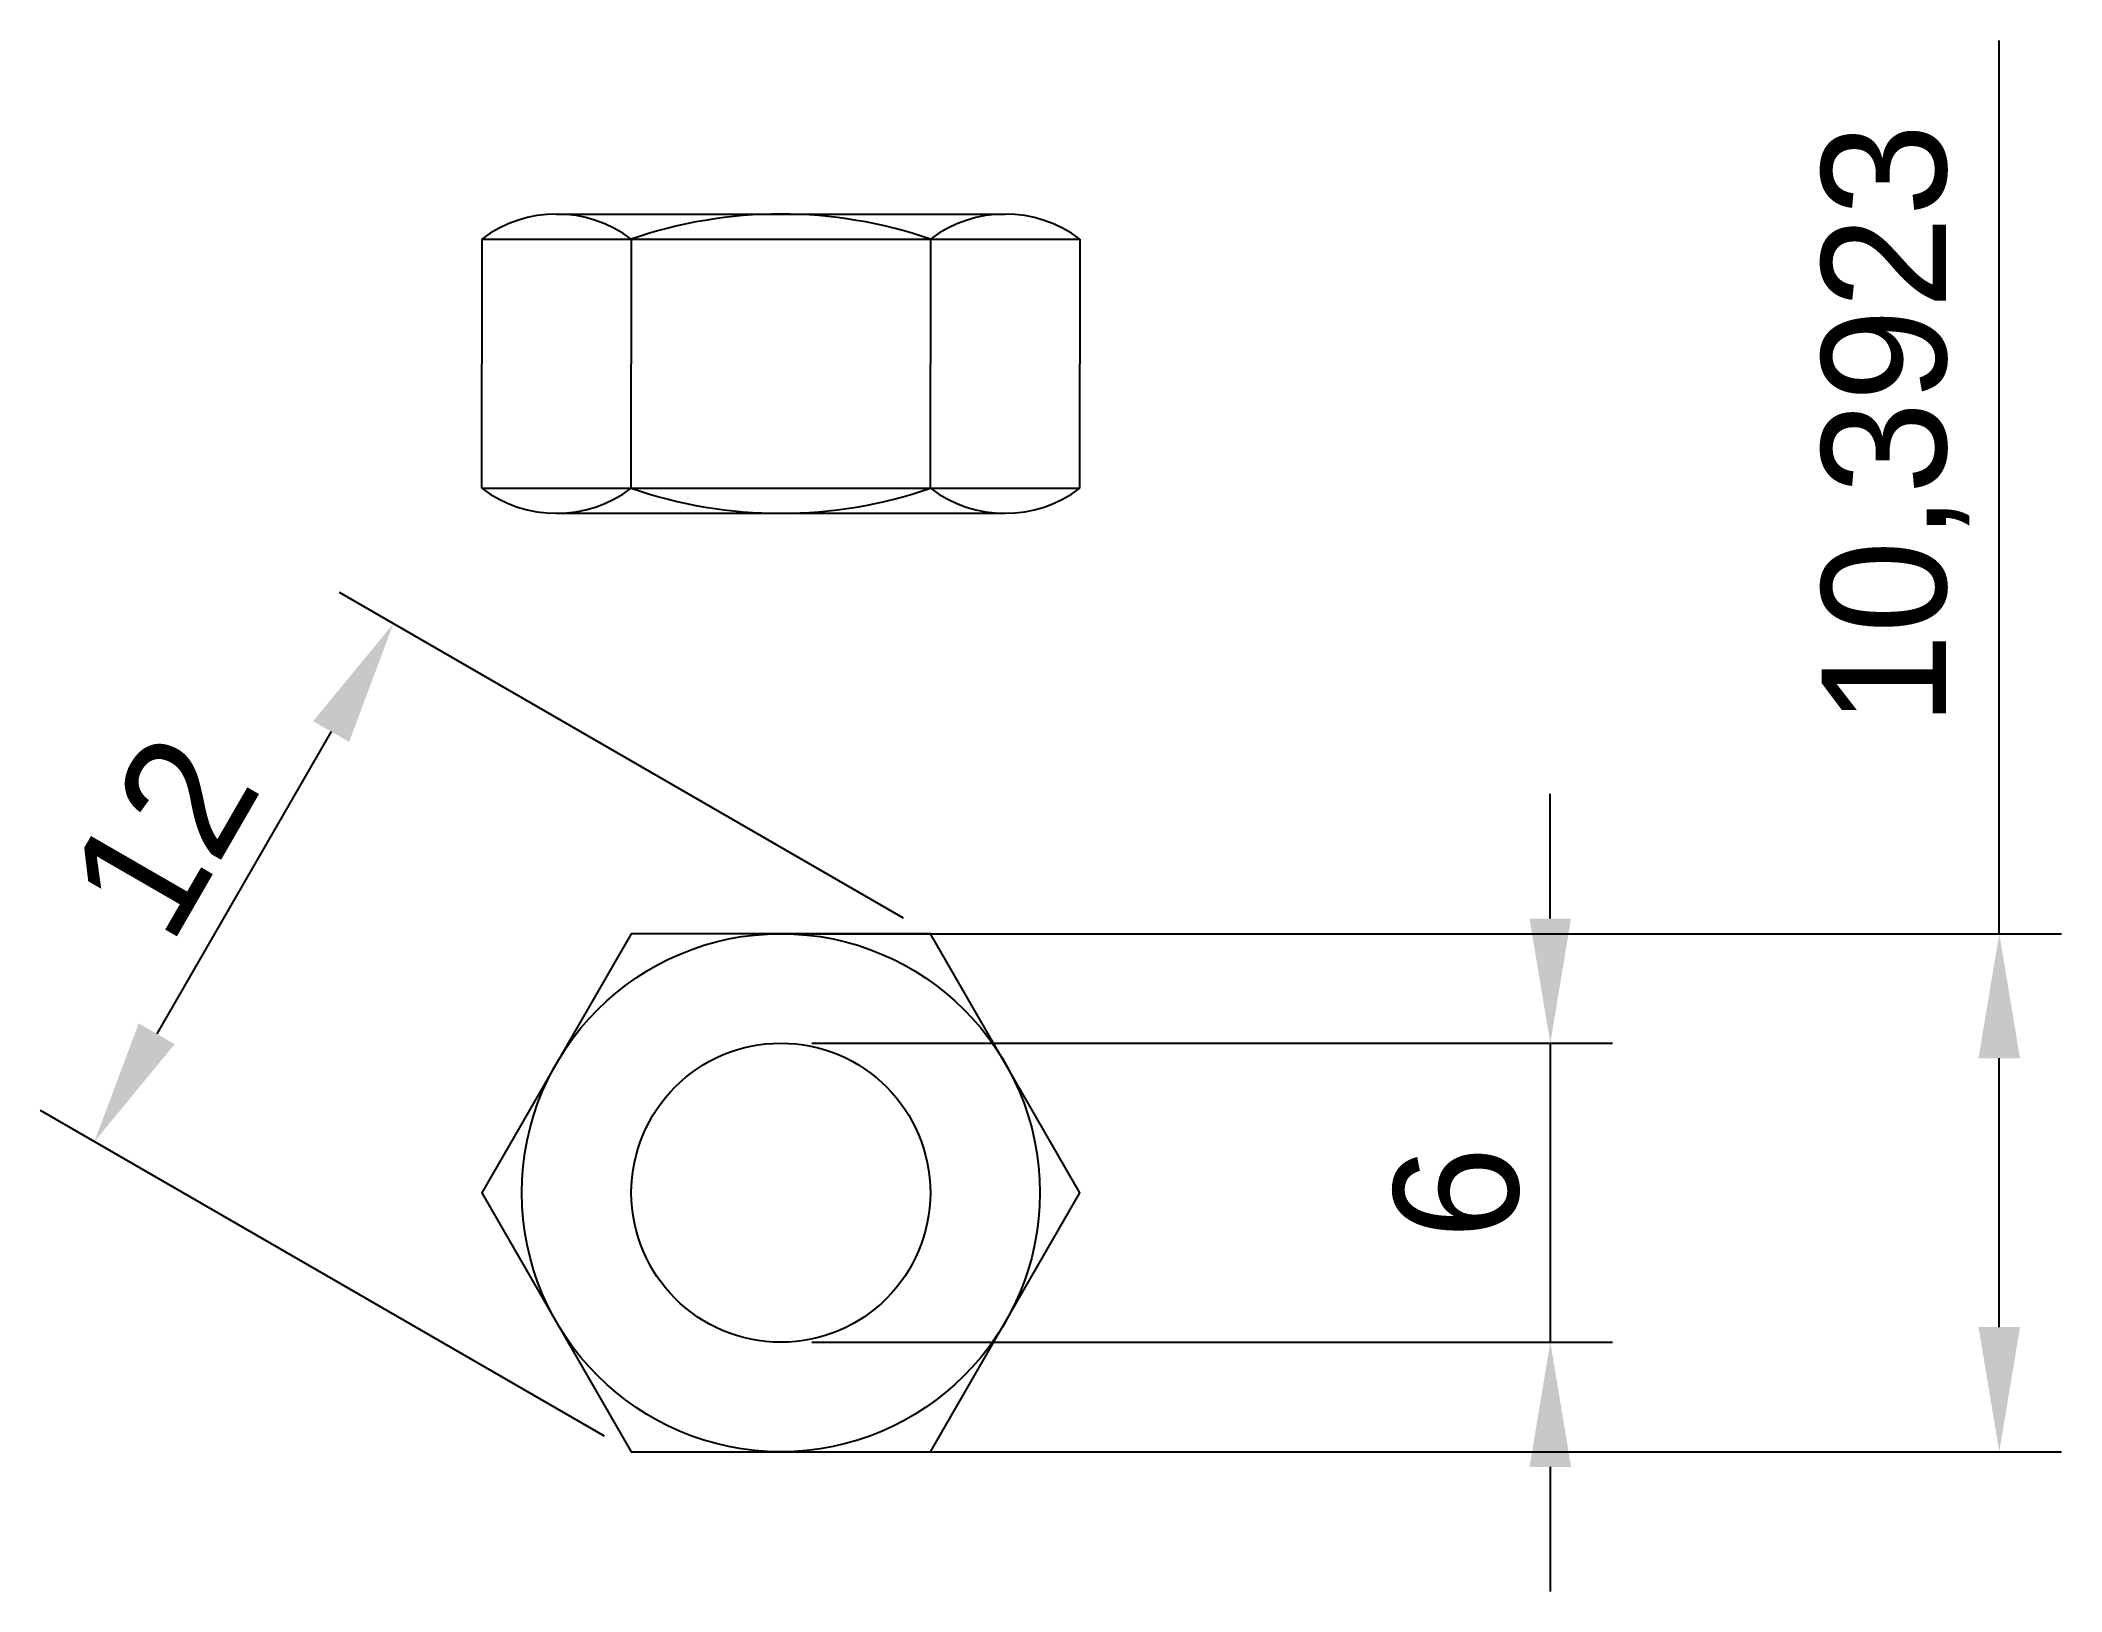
# Model space of a CAD drawing. Extents: x -14.9 to 25.7, y -8 to 23.1.
import ezdxf

# ---------------------------------------------------------------- set-up
doc = ezdxf.new("R2010")
doc.units = 0
doc.layers.get('0').update_dxf_attribs({"linetype": 'CONTINUOUS'})
doc.layers.get('DEFPOINTS').update_dxf_attribs({"linetype": 'CONTINUOUS'})
doc.layers.add('KOTY', color=2, linetype='CONTINUOUS')
doc.dimstyles.get("Standard").update_dxf_attribs({"dimtxt": 0.18, "dimasz": 0.18, "dimexe": 0.18, "dimexo": 0.0625, "dimgap": 0.09, "dimtad": 0, "dimtih": 1, "dimtoh": 1, "dimdec": 4, "dimzin": 0, "dimtxsty": 'STANDARD', "dimcen": 0.09, "dimazin": 3, "dimtfac": 1, "dimtdec": 4, "dimtofl": 0, "dimtmove": 0, "dimatfit": 3, "dimtolj": 1, "dimtzin": 0})

# ---------------------------------------------------------------- blocks, each defined once
blk = doc.blocks.new('*D0')
at = {"color": 0, "linetype": 'BYBLOCK'}
for p, q in [((24.446, 5.196), (24.446, 23.113)), ((0.625, 5.196), (25.696, 5.196)), ((24.446, -2.696), (24.446, 2.696)), ((0.625, -5.196), (25.696, -5.196))]:
    blk.add_line(p, q, dxfattribs=at)
for points in [[(24.029, 2.696), (24.862, 2.696), (24.446, 5.196)], [(24.029, -2.696), (24.862, -2.696), (24.446, -5.196)]]:
    blk.add_solid(points, dxfattribs=at)
at = {"layer": 'DEFPOINTS', "color": 0, "linetype": 'BYBLOCK'}
for p in [(0, 5.196), (24.446, 5.196), (0, -5.196)]:
    blk.add_point(p, dxfattribs=at)
at = {"color": 0, "linetype": 'BYBLOCK', "insert": (22.362, 15.404), "char_height": 2.5, "attachment_point": 5, "rotation": 90}
blk.add_mtext('\\A1;10,3923', dxfattribs=at)
blk = doc.blocks.new('*D1')
at = {"color": 0, "linetype": 'BYBLOCK'}
for p, q in [((15.438, 5.5), (15.438, 8)), ((0.625, 3), (16.688, 3)), ((15.438, 3), (15.438, -3)), ((0.625, -3), (16.688, -3)), ((15.438, -5.5), (15.438, -8))]:
    blk.add_line(p, q, dxfattribs=at)
for points in [[(15.021, 5.5), (15.855, 5.5), (15.438, 3)], [(15.021, -5.5), (15.855, -5.5), (15.438, -3)]]:
    blk.add_solid(points, dxfattribs=at)
at = {"layer": 'DEFPOINTS', "color": 0, "linetype": 'BYBLOCK'}
for p in [(0, 3), (0, -3), (15.438, -3)]:
    blk.add_point(p, dxfattribs=at)
at = {"color": 0, "linetype": 'BYBLOCK', "insert": (13.563, 0), "char_height": 2.5, "attachment_point": 5, "rotation": 90}
blk.add_mtext('\\A1;6', dxfattribs=at)
blk = doc.blocks.new('*D2')
at = {"color": 0, "linetype": 'BYBLOCK'}
for p, q in [((2.459, 5.509), (-8.855, 12.041)), ((-9.023, 9.251), (-12.523, 3.189)), ((-3.541, -4.884), (-14.855, 1.648))]:
    blk.add_line(p, q, dxfattribs=at)
for points in [[(-9.384, 9.459), (-8.662, 9.042), (-7.773, 11.416)], [(-12.884, 3.397), (-12.162, 2.98), (-13.773, 1.023)]]:
    blk.add_solid(points, dxfattribs=at)
at = {"layer": 'DEFPOINTS', "color": 0, "linetype": 'BYBLOCK'}
for p in [(3, 5.196), (-13.773, 1.023), (-3, -5.196)]:
    blk.add_point(p, dxfattribs=at)
at = {"color": 0, "linetype": 'BYBLOCK', "insert": (-12.397, 7.157), "char_height": 2.5, "attachment_point": 5, "rotation": 60}
blk.add_mtext('\\A1;12', dxfattribs=at)

msp = doc.modelspace()

# ---------------------------------------------------------------- linework, layer by layer
for p, q in [((-4.5, 19.62926), (4.5, 19.62926)), ((-6, 19.12926), (-6, 16.62926)), ((-6, 19.12926), (6, 19.12926)), ((-3, 19.12926), (-3, 16.62926)), ((-3, 19.12926), (-3, 16.62926)), ((3, 19.12926), (3, 16.62926)), ((6, 19.12926), (6, 16.62926)), ((-6, 14.12926), (-6, 16.62926)), ((-3, 14.12926), (-3, 16.62926)), ((3, 14.12926), (3, 16.62926)), ((6, 14.12926), (6, 16.62926)), ((-6, 14.12926), (6, 14.12926)), ((-4.5, 13.62926), (4.5, 13.62926))]:
    msp.add_line(p, q)
msp.add_lwpolyline([(-3, 5.19615), (-6, 0), (-3, -5.19615), (3, -5.19615), (6, 0), (3, 5.19615)], close=True)
for radius in [5.19615, 3]:
    msp.add_circle((0, 0), radius)
for centre, radius, start, end in [((-4.5, 17.12926), 2.5, 53.130102, 126.869898), ((0, 10.37926), 9.25, 71.075356, 108.924644), ((4.5, 17.12926), 2.5, 53.130102, 126.869898), ((-4.5, 16.12926), 2.5, 233.130102, 306.869898), ((0, 22.87926), 9.25, 251.075356, 288.924644), ((4.5, 16.12926), 2.5, 233.130102, 306.869898)]:
    msp.add_arc(centre, radius, start, end)

# ---------------------------------------------------------------- dimensions: what is measured, and where the dimension line sits
at = {"layer": 'KOTY'}
for base, p1, p2, picture, middle in [((24.44577, 5.19615), (0, -5.19615), (0, 5.19615), '*D0', (22.36243, 15.40449)), ((15.43811, -3), (0, 3), (0, -3), '*D1', (13.56311, 0))]:
    dim = msp.add_linear_dim(base=base, p1=p1, p2=p2, angle=90, dimstyle='STANDARD', override={"dimtxt": 2.5, "dimasz": 2.5, "dimexe": 1.25, "dimexo": 0.625, "dimgap": 0.625, "dimtad": 1, "dimtih": 0, "dimtoh": 0, "dimzin": 8, "dimcen": 2.5, "dimtofl": 1}, dxfattribs=at)
    dim.commit()
    dim.dimension.update_dxf_attribs({"geometry": picture, "text_midpoint": middle})
dim = msp.add_aligned_dim(p1=(3, 5.19615), p2=(-3, -5.19615), distance=-12.43928, dimstyle='STANDARD', override={"dimtxt": 2.5, "dimasz": 2.5, "dimexe": 1.25, "dimexo": 0.625, "dimgap": 0.625, "dimtad": 1, "dimtih": 0, "dimtoh": 0, "dimzin": 8, "dimcen": 2.5, "dimtofl": 1}, dxfattribs=at)
dim.commit()
dim.dimension.update_dxf_attribs({"geometry": '*D2', "text_midpoint": (-12.39653, 7.15714)})

doc.saveas('drawing.dxf')
